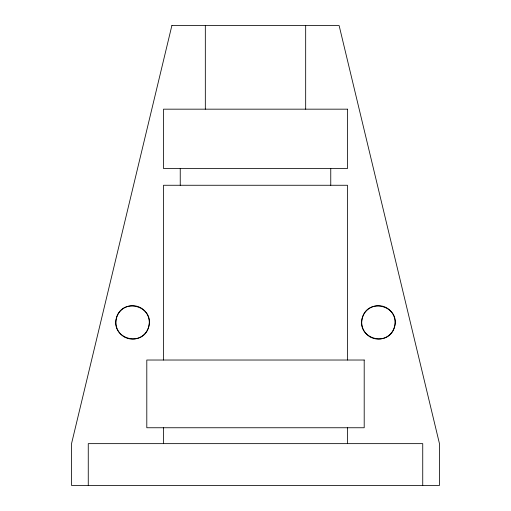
<?xml version="1.0" encoding="UTF-8"?>
<svg xmlns="http://www.w3.org/2000/svg" width="511" height="511" viewBox="0 0 511 511"><rect width="100%" height="100%" fill="white"/><g stroke="black" fill="none" stroke-linecap="round" stroke-linejoin="round"><path stroke-width="0.77" d="M422.738 485.45L422.738 443.644L88.262 443.644L88.262 485.45M347.48 360.025L347.48 185.263L163.52 185.263L163.52 360.025M347.48 427.752L347.48 443.644M330.758 168.534L330.758 185.263M305.674 25.55L305.674 109.169M205.326 25.55L205.326 109.169M180.242 168.534L180.242 185.263M163.52 427.752L163.52 443.644M116.425 318.066C110.657 339.068 143.233 347.844 148.733 326.721C154.571 305.808 121.835 297.038 116.425 318.066M362.267 318.066C356.493 339.004 389.107 347.876 394.575 326.721C400.407 305.808 367.671 297.038 362.267 318.066M171.881 25.55L71.54 443.644L71.54 485.45L439.46 485.45L439.46 443.644L339.119 25.55L171.881 25.55M347.48 109.169L163.52 109.169L163.52 168.534L347.48 168.534L347.48 109.169M364.202 360.025L146.798 360.025L146.798 427.752L364.202 427.752L364.202 360.025M124.218 336.877A16.722 16.722 0 0 0 149.308 322.396A16.722 16.722 0 0 0 124.218 307.909A16.722 16.722 0 0 0 124.218 336.877M370.06 336.877A16.722 16.722 0 0 0 395.144 322.396A16.722 16.722 0 0 0 370.06 307.909A16.722 16.722 0 0 0 370.06 336.877"/></g></svg>
